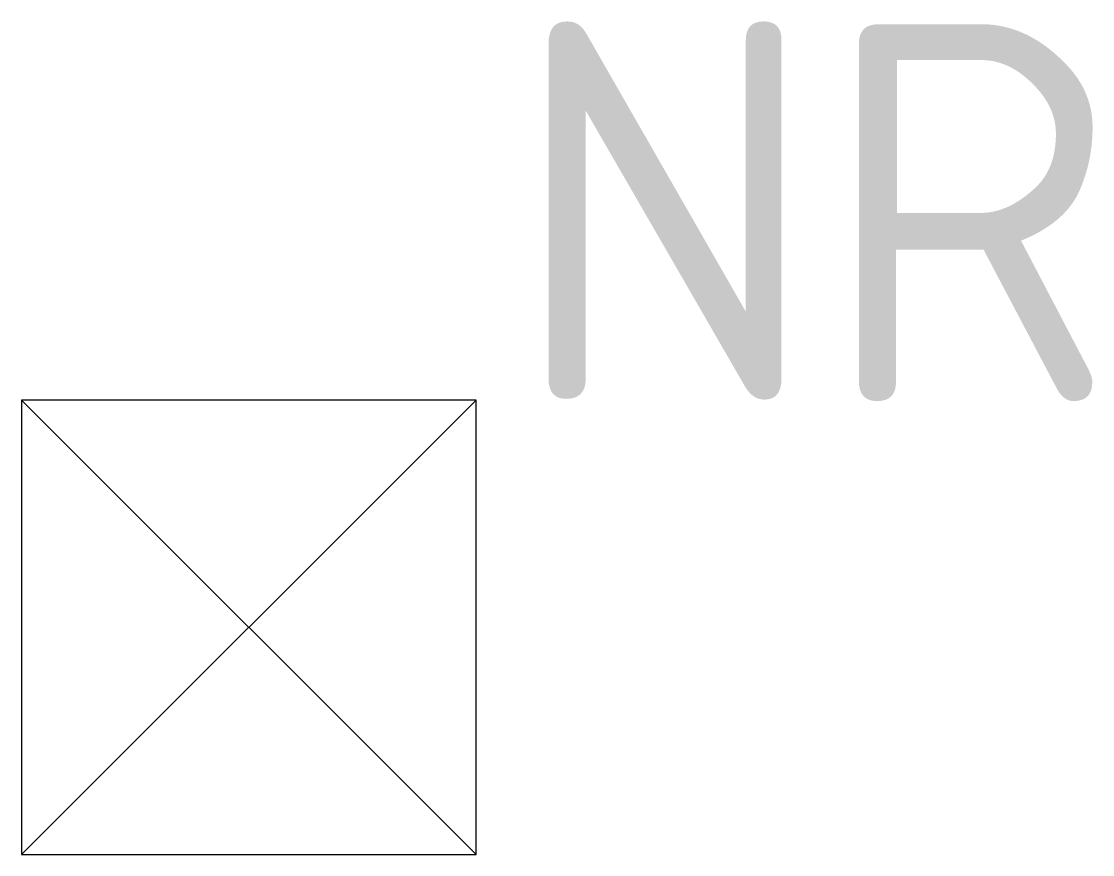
# Model space of a CAD drawing. Extents: x -1.5 to 5.57, y -1.5 to 4.
import ezdxf

# ---------------------------------------------------------------- set-up
doc = ezdxf.new("R2010")
doc.units = 0
doc.header["$LTSCALE"] = 0.2
doc.styles.add('NLCS-ISO', font='NLCS-ISO.ttf')

msp = doc.modelspace()

# ---------------------------------------------------------------- linework, layer by layer
for p, q in [((-1.5015, 1.5015), (1.5015, -1.5015)), ((-1.5015, -1.5015), (1.5015, 1.5015))]:
    msp.add_line(p, q)
at = {"flags": 128}
msp.add_lwpolyline([(-1.5015, -1.5015), (1.5015, -1.5015), (1.5015, 1.5015), (-1.5015, 1.5015)], close=True, dxfattribs=at)

# ---------------------------------------------------------------- texts
at = {"style": 'NLCS-ISO'}
msp.add_attdef('NR', (1.724, 1.4943), '', height=2.5, dxfattribs=at)

doc.saveas('drawing.dxf')
